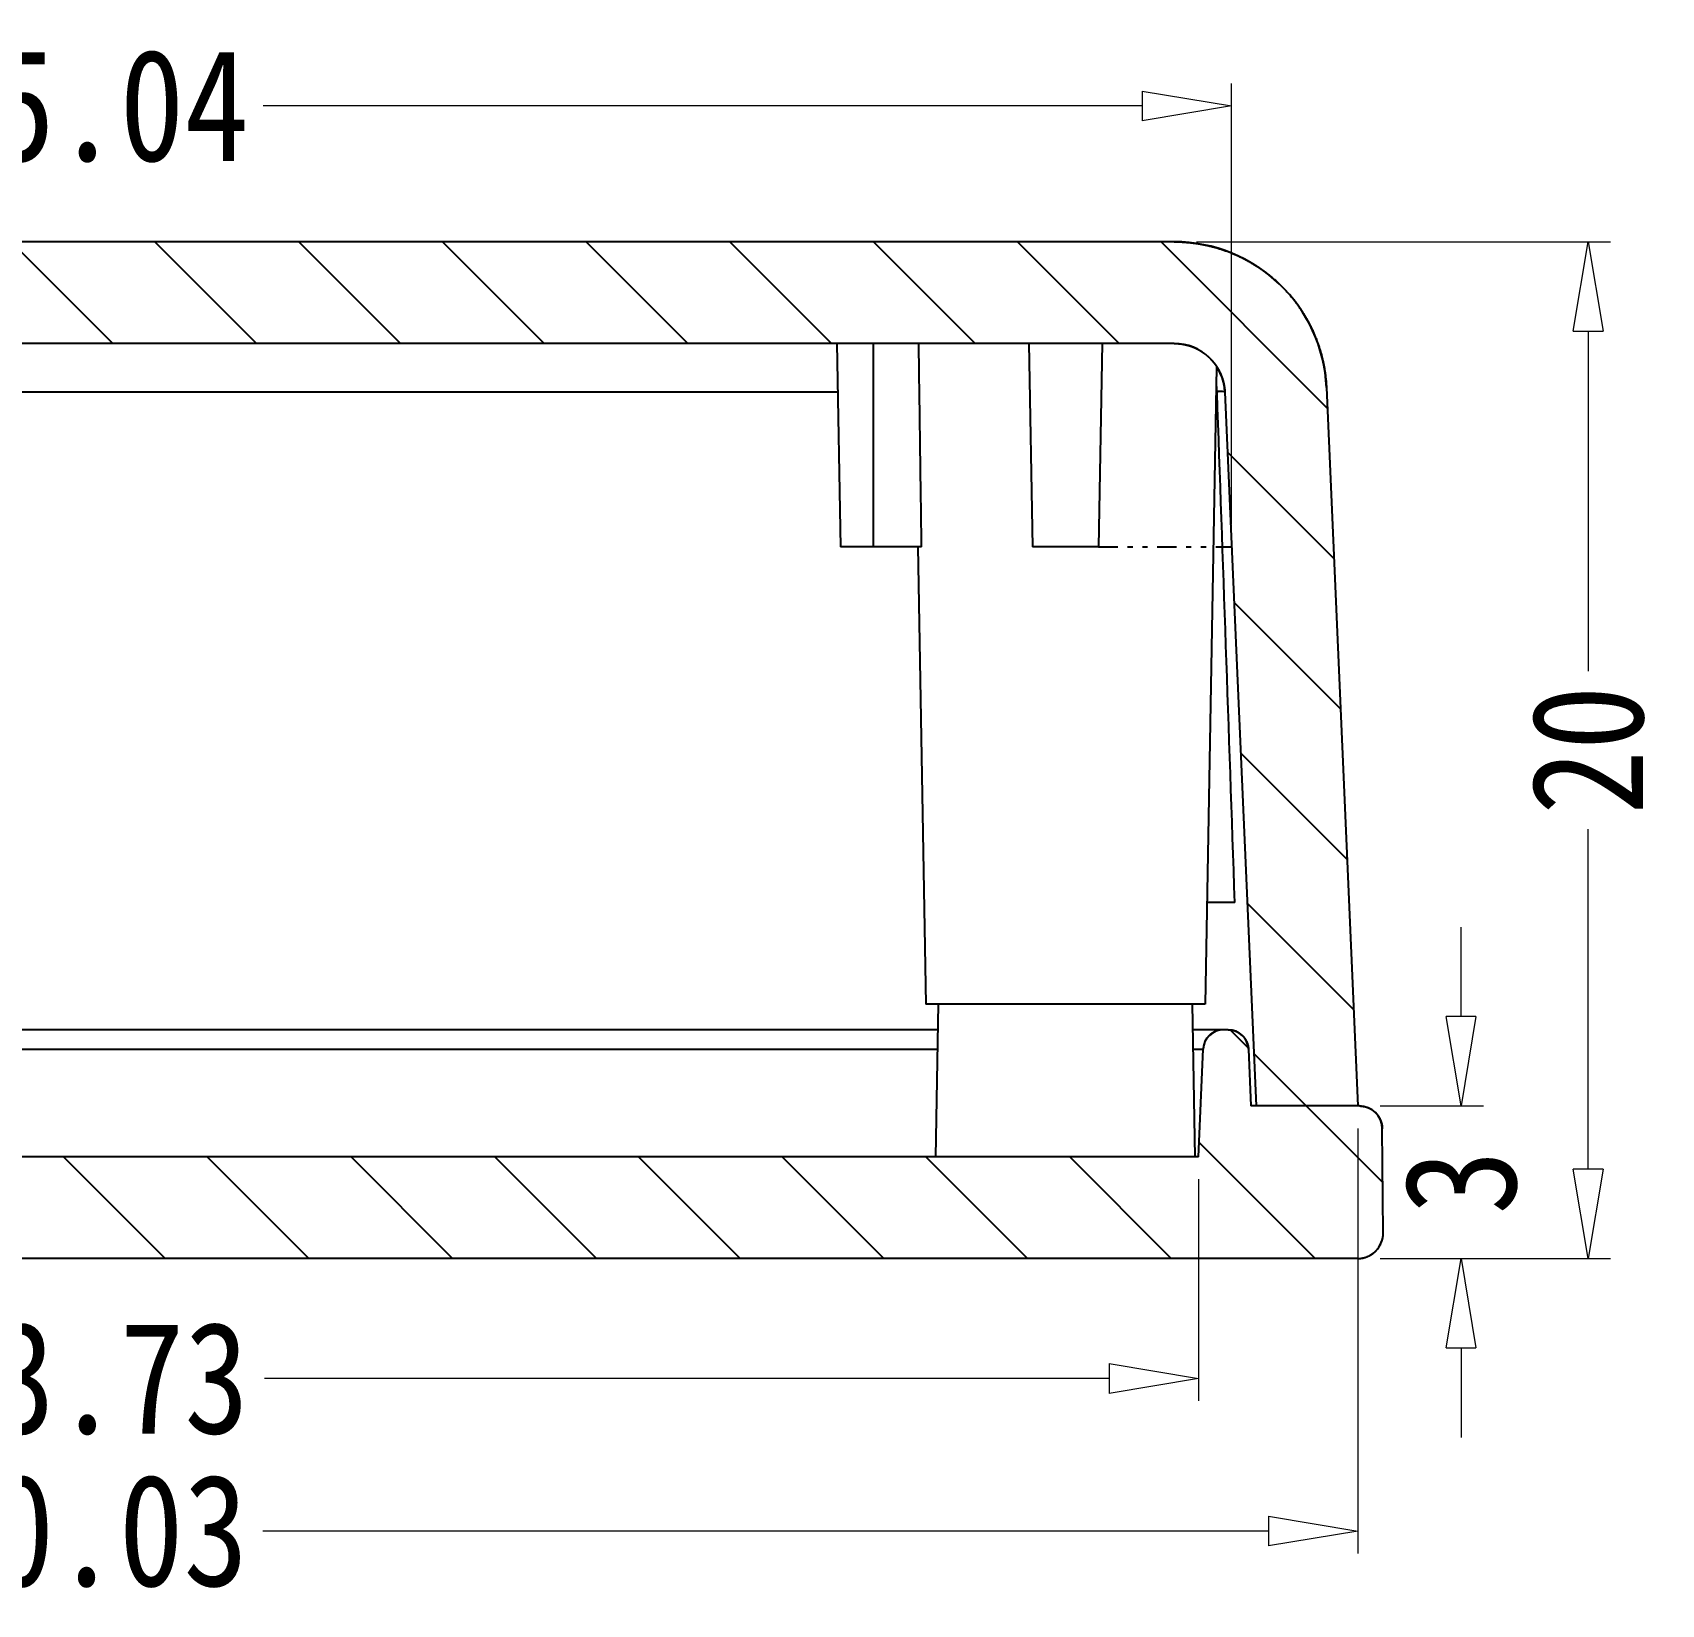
# Model space of a CAD drawing. Header units: millimetres. Extents: x 615 to 1788, y -1993 to 457.
# Drawn here: x 684.69 to 716.74, y 329.85 to 360.77 of the extents above; entities that cross this region are included whole.
import ezdxf

# ---------------------------------------------------------------- set-up
doc = ezdxf.new("R2010")
doc.units = ezdxf.units.MM
doc.linetypes.add('DIVIDE', pattern=[31.75, 12.7, -6.35, 0, -6.35, 0, -6.35])
doc.layers.add('dim', color=3, linetype='Continuous', lineweight=9)
doc.styles.add('FFS', font='SIMFANG.TTF', dxfattribs={"width": 0.85})
doc.dimstyles.new('YanXiu', dxfattribs={"dimtxt": 2.5, "dimasz": 2.2, "dimexe": 1, "dimexo": 0.6, "dimgap": 0.66, "dimtad": 0, "dimzin": 9, "dimdsep": 46, "dimtxsty": 'FFS', "dimblk": 'CLOSEDBLANK', "dimcen": 0, "dimclrd": 256, "dimclre": 131, "dimclrt": 42, "dimazin": 0, "dimtfac": 1, "dimtofl": 0, "dimtmove": 0, "dimatfit": 3, "dimldrblk": 'CLOSEDBLANK', "dimfxl": 1, "dimlwd": 5, "dimlwe": 5, "dimarcsym": 0})
pattern_1 = [(135, (1122.4932, -58.949), (-1.4142136, -1.4142136), [])]

# ---------------------------------------------------------------- blocks, each defined once
blk = doc.blocks.new('_ClosedBlank')
at = {"color": 0, "linetype": 'ByBlock', "lineweight": -2}
for p, q in [((-1, 0.167), (0, 0)), ((-1, 0.167), (-1, -0.167)), ((0, 0), (-1, -0.167))]:
    blk.add_line(p, q, dxfattribs=at)
blk = doc.blocks.new('*D80')
at = {"layer": 'Defpoints', "color": 0}
for p in [(710.766, 339.651, 0), (712.798, 339.651), (710.766, 336.651, 0)]:
    blk.add_point(p, dxfattribs=at)
at = {"layer": 'dim', "lineweight": 5}
for p, q in [((712.798, 341.411), (712.798, 343.171)), ((712.798, 334.891), (712.798, 333.131))]:
    blk.add_line(p, q, dxfattribs=at)
at = {"layer": 'dim', "color": 131, "lineweight": 5}
for p, q in [((711.206, 339.651), (713.237, 339.651)), ((711.206, 336.651), (713.237, 336.651))]:
    blk.add_line(p, q, dxfattribs=at)
at = {"layer": 'dim', "lineweight": 5, "xscale": 1.76, "yscale": 1.76, "zscale": 1.76}
for p, rotation in [((712.798, 339.651), 270), ((712.798, 336.651), 90)]:
    blk.add_blockref('_ClosedBlank', p, dxfattribs=dict(at, rotation=rotation))
at = {"layer": 'dim', "color": 42, "insert": (712.798, 338.151), "char_height": 2.2, "attachment_point": 5, "rotation": 90, "style": 'FFS'}
blk.add_mtext('3', dxfattribs=at)
blk = doc.blocks.new('*D81')
at = {"layer": 'Defpoints', "color": 0}
for p in [(707.152, 356.651, 0), (715.298, 356.651), (710.766, 336.651, 0)]:
    blk.add_point(p, dxfattribs=at)
at = {"layer": 'dim', "color": 131, "lineweight": 5}
for p, q in [((707.592, 356.651), (715.737, 356.651)), ((711.206, 336.651), (715.737, 336.651))]:
    blk.add_line(p, q, dxfattribs=at)
at = {"layer": 'dim', "lineweight": 5}
for p, q in [((715.298, 354.891), (715.298, 348.208)), ((715.298, 338.411), (715.298, 345.094))]:
    blk.add_line(p, q, dxfattribs=at)
at = {"layer": 'dim', "lineweight": 5, "xscale": 1.76, "yscale": 1.76, "zscale": 1.76}
for p, rotation in [((715.298, 356.651), 90), ((715.298, 336.651), 270)]:
    blk.add_blockref('_ClosedBlank', p, dxfattribs=dict(at, rotation=rotation))
at = {"layer": 'dim', "color": 42, "insert": (715.298, 346.651), "char_height": 2.2, "attachment_point": 5, "rotation": 90, "style": 'FFS'}
blk.add_mtext('20', dxfattribs=at)
blk = doc.blocks.new('*D84')
at = {"layer": 'Defpoints', "color": 0}
for p in [(663.901, 338.651, 0), (707.631, 338.651, 0), (707.631, 334.29)]:
    blk.add_point(p, dxfattribs=at)
at = {"layer": 'dim', "color": 131, "lineweight": 5}
for p, q in [((663.901, 338.211), (663.901, 333.85)), ((707.631, 338.211), (707.631, 333.85))]:
    blk.add_line(p, q, dxfattribs=at)
at = {"layer": 'dim', "lineweight": 5}
for p, q in [((665.661, 334.29), (682.279, 334.29)), ((705.871, 334.29), (689.254, 334.29))]:
    blk.add_line(p, q, dxfattribs=at)
at = {"layer": 'dim', "lineweight": 5, "xscale": 1.76, "yscale": 1.76, "zscale": 1.76, "rotation": 180}
blk.add_blockref('_ClosedBlank', (663.901, 334.29), dxfattribs=at)
at = {"layer": 'dim', "lineweight": 5, "xscale": 1.76, "yscale": 1.76, "zscale": 1.76}
blk.add_blockref('_ClosedBlank', (707.631, 334.29), dxfattribs=at)
at = {"layer": 'dim', "color": 42, "insert": (685.766, 334.29), "char_height": 2.2, "attachment_point": 5, "style": 'FFS'}
blk.add_mtext('43.73', dxfattribs=at)
blk = doc.blocks.new('*D85')
at = {"layer": 'Defpoints', "color": 0}
for p in [(660.734, 339.651, 0), (710.766, 339.651, 0), (710.766, 331.29)]:
    blk.add_point(p, dxfattribs=at)
at = {"layer": 'dim', "color": 131, "lineweight": 5}
for p, q in [((660.734, 339.211), (660.734, 330.85)), ((710.766, 339.211), (710.766, 330.85))]:
    blk.add_line(p, q, dxfattribs=at)
at = {"layer": 'dim', "lineweight": 5}
for p, q in [((662.494, 331.29), (682.283, 331.29)), ((709.006, 331.29), (689.217, 331.29))]:
    blk.add_line(p, q, dxfattribs=at)
at = {"layer": 'dim', "lineweight": 5, "xscale": 1.76, "yscale": 1.76, "zscale": 1.76, "rotation": 180}
blk.add_blockref('_ClosedBlank', (660.734, 331.29), dxfattribs=at)
at = {"layer": 'dim', "lineweight": 5, "xscale": 1.76, "yscale": 1.76, "zscale": 1.76}
blk.add_blockref('_ClosedBlank', (710.766, 331.29), dxfattribs=at)
at = {"layer": 'dim', "color": 42, "insert": (685.75, 331.29), "char_height": 2.2, "attachment_point": 5, "style": 'FFS'}
blk.add_mtext('50.03', dxfattribs=at)
blk = doc.blocks.new('*D88')
at = {"layer": 'Defpoints', "color": 0}
for p in [(708.284, 359.323), (663.248, 350.651, 0), (708.284, 350.651, 0)]:
    blk.add_point(p, dxfattribs=at)
at = {"layer": 'dim', "color": 131, "lineweight": 5}
for p, q in [((663.248, 351.091), (663.248, 359.763)), ((708.284, 351.091), (708.284, 359.763))]:
    blk.add_line(p, q, dxfattribs=at)
at = {"layer": 'dim', "lineweight": 5}
for p, q in [((665.008, 359.323), (682.304, 359.323)), ((706.524, 359.323), (689.228, 359.323))]:
    blk.add_line(p, q, dxfattribs=at)
at = {"layer": 'dim', "lineweight": 5, "xscale": 1.76, "yscale": 1.76, "zscale": 1.76, "rotation": 180}
blk.add_blockref('_ClosedBlank', (663.248, 359.323), dxfattribs=at)
at = {"layer": 'dim', "lineweight": 5, "xscale": 1.76, "yscale": 1.76, "zscale": 1.76}
blk.add_blockref('_ClosedBlank', (708.284, 359.323), dxfattribs=at)
at = {"layer": 'dim', "color": 42, "insert": (685.766, 359.323), "char_height": 2.2, "attachment_point": 5, "style": 'FFS'}
blk.add_mtext('45.04', dxfattribs=at)

msp = doc.modelspace()

# ---------------------------------------------------------------- hatches: boundary and pattern name
at = {"linetype": 'Continuous'}
h = msp.add_hatch(dxfattribs=at)
h.set_pattern_fill('DEFAULT__4', color=40, scale=2, angle=135, style=0, pattern_type=0)
h.set_pattern_definition(pattern_1)
edge = h.paths.add_edge_path()
edge.add_line((710.766, 339.651), (708.764, 339.651))
edge.add_line((708.151, 353.695), (708.764, 339.651))
edge.add_spline(control_points=[(707.152, 354.651), (707.718, 354.651), (708.127, 354.26), (708.151, 353.695)], knot_values=[0, 0, 0, 0, 1, 1, 1, 1], weights=[1, 0.814909, 0.814909, 1], degree=3, periodic=0)
edge.add_line((707.152, 354.651), (664.38, 354.651))
edge.add_spline(control_points=[(664.38, 354.651), (663.815, 354.651), (663.406, 354.26), (663.381, 353.695)], knot_values=[0, 0, 0, 0, 1, 1, 1, 1], weights=[1, 0.814909, 0.814909, 1], degree=3, periodic=0)
edge.add_line((663.381, 353.695), (662.768, 339.651))
edge.add_line((662.768, 339.651), (660.766, 339.651))
edge.add_line((661.383, 353.782), (660.766, 339.651))
edge.add_spline(control_points=[(664.38, 356.651), (662.683, 356.651), (661.457, 355.477), (661.383, 353.782)], knot_values=[0, 0, 0, 0, 1, 1, 1, 1], weights=[1, 0.814909, 0.814909, 1], degree=3, periodic=0)
edge.add_line((707.152, 356.651), (664.38, 356.651))
edge.add_spline(control_points=[(707.152, 356.651), (708.849, 356.651), (710.075, 355.477), (710.149, 353.782)], knot_values=[0, 0, 0, 0, 1, 1, 1, 1], weights=[1, 0.814909, 0.814909, 1], degree=3, periodic=0)
edge.add_line((710.149, 353.782), (710.766, 339.651))
h = msp.add_hatch(dxfattribs=at)
h.set_pattern_fill('DEFAULT__3', color=40, scale=2, angle=135, style=0, pattern_type=0)
h.set_pattern_definition(pattern_1)
edge = h.paths.add_edge_path()
edge.add_line((710.798, 339.651), (708.664, 339.651))
edge.add_spline(control_points=[(710.798, 339.651), (711.06, 339.651), (711.246, 339.467), (711.248, 339.205)], knot_values=[0, 0, 0, 0, 1, 1, 1, 1], weights=[1, 0.80679, 0.80679, 1], degree=3, periodic=0)
edge.add_line((711.266, 337.155), (711.248, 339.205))
edge.add_spline(control_points=[(710.766, 336.651), (711.061, 336.651), (711.269, 336.86), (711.266, 337.155)], knot_values=[0, 0, 0, 0, 1, 1, 1, 1], weights=[1, 0.802676, 0.802676, 1], degree=3, periodic=0)
edge.add_line((710.766, 336.651), (660.766, 336.651))
edge.add_spline(control_points=[(660.766, 336.651), (660.471, 336.651), (660.264, 336.86), (660.266, 337.155)], knot_values=[0, 0, 0, 0, 1, 1, 1, 1], weights=[1, 0.802676, 0.802676, 1], degree=3, periodic=0)
edge.add_line((660.266, 337.155), (660.284, 339.205))
edge.add_spline(control_points=[(660.734, 339.651), (660.472, 339.651), (660.286, 339.467), (660.284, 339.205)], knot_values=[0, 0, 0, 0, 1, 1, 1, 1], weights=[1, 0.80679, 0.80679, 1], degree=3, periodic=0)
edge.add_line((662.868, 339.651), (660.734, 339.651))
edge.add_line((662.917, 340.768), (662.868, 339.651))
edge.add_spline(control_points=[(663.317, 341.151), (663.09, 341.151), (662.927, 340.995), (662.917, 340.768)], knot_values=[0, 0, 0, 0, 1, 1, 1, 1], weights=[1, 0.814909, 0.814909, 1], degree=3, periodic=0)
edge.add_line((663.409, 341.151), (663.317, 341.151))
edge.add_spline(control_points=[(663.409, 341.151), (663.635, 341.151), (663.799, 340.995), (663.809, 340.768)], knot_values=[0, 0, 0, 0, 1, 1, 1, 1], weights=[1, 0.814909, 0.814909, 1], degree=3, periodic=0)
edge.add_line((663.901, 338.651), (663.809, 340.768))
edge.add_line((707.631, 338.651), (663.901, 338.651))
edge.add_line((707.631, 338.651), (707.724, 340.768))
edge.add_spline(control_points=[(708.123, 341.151), (707.897, 341.151), (707.734, 340.995), (707.724, 340.768)], knot_values=[0, 0, 0, 0, 1, 1, 1, 1], weights=[1, 0.814909, 0.814909, 1], degree=3, periodic=0)
edge.add_line((708.216, 341.151), (708.123, 341.151))
edge.add_spline(control_points=[(708.216, 341.151), (708.442, 341.151), (708.606, 340.995), (708.615, 340.768)], knot_values=[0, 0, 0, 0, 1, 1, 1, 1], weights=[1, 0.814909, 0.814909, 1], degree=3, periodic=0)
edge.add_line((708.615, 340.768), (708.664, 339.651))

# ---------------------------------------------------------------- linework, layer by layer
at = {"color": 7, "linetype": 'Continuous'}
for p, q in [((707.152, 356.651, 0), (664.38, 356.651, 0)), ((707.152, 356.651, 0), (664.38, 356.651, 0)), ((707.152, 354.651, 0), (664.38, 354.651, 0)), ((707.152, 354.651, 0), (664.38, 354.651, 0)), ((700.516, 354.651, 0), (700.586, 350.651, 0)), ((701.236, 350.651, 0), (701.236, 354.651, 0)), ((704.296, 354.651, 0), (704.366, 350.651, 0)), ((705.736, 354.651, 0), (705.666, 350.651, 0)), ((707.985, 354.188, 0), (707.766, 341.651, 0)), ((700.533, 353.695, 0), (668.569, 353.695, 0)), ((707.997, 353.709, 0), (707.998, 353.689, 0)), ((708.151, 353.695, 0), (708.764, 339.651, 0)), ((708.151, 353.695, 0), (708.764, 339.651, 0)), ((710.149, 353.782, 0), (710.766, 339.651, 0)), ((710.149, 353.782, 0), (710.766, 339.651, 0)), ((702.183, 350.651, 0), (700.586, 350.651, 0)), ((702.109, 350.651, 0), (702.266, 341.651, 0)), ((705.666, 350.651, 0), (704.366, 350.651, 0)), ((708.346, 343.651, 0), (707.801, 343.651, 0)), ((707.766, 341.651, 0), (702.266, 341.651, 0)), ((702.464, 338.651, 0), (702.516, 341.651, 0)), ((707.569, 338.651, 0), (707.516, 341.651, 0)), ((702.508, 341.151, 0), (663.317, 341.151, 0)), ((708.216, 341.151, 0), (707.525, 341.151, 0)), ((708.216, 341.151, 0), (708.123, 341.151, 0)), ((663.809, 340.768, 0), (702.501, 340.768, 0)), ((707.532, 340.768, 0), (707.724, 340.768, 0)), ((707.631, 338.651, 0), (707.724, 340.768, 0)), ((707.631, 338.651, 0), (707.724, 340.768, 0)), ((708.615, 340.768, 0), (708.664, 339.651, 0)), ((708.615, 340.768, 0), (708.664, 339.651, 0)), ((710.798, 339.651, 0), (708.664, 339.651, 0)), ((710.798, 339.651, 0), (708.664, 339.651, 0)), ((710.766, 339.651, 0), (708.764, 339.651, 0)), ((711.266, 337.155, 0), (711.248, 339.205, 0)), ((711.266, 337.155, 0), (711.248, 339.205, 0)), ((707.631, 338.651, 0), (663.901, 338.651, 0)), ((707.631, 338.651, 0), (663.901, 338.651, 0)), ((710.766, 336.651, 0), (660.766, 336.651, 0)), ((710.766, 336.651, 0), (660.766, 336.651, 0))]:
    msp.add_line(p, q, dxfattribs=at)
at = {"color": 2, "linetype": 'DIVIDE', "ltscale": 0.03}
msp.add_line((705.666, 350.651, 0), (708.284, 350.651, 0), dxfattribs=at)
at = {"color": 7, "linetype": 'Continuous'}
for centre, radius, start, end in [((707.152, 353.651, 0), 3, 2.5, 90), ((707.152, 353.651, 0), 1, 2.5, 90), ((706.685, 353.663, 0), 1.313, 2.0166, 8.4647), ((708.123, 340.751, 0), 0.4, 90, 177.5), ((708.216, 340.751, 0), 0.4, 2.5, 90), ((710.798, 339.201, 0), 0.45, 0.5, 90), ((710.766, 337.151, 0), 0.5, 270, 0.5)]:
    msp.add_arc(centre, radius, start, end, dxfattribs=at)
msp.add_ellipse((707.859, 326.006, 0), major_axis=(-2.692, 85.935), ratio=0.012354, start_param=-1.364383, end_param=-1.243193, dxfattribs=at)
for points, start_tangent, end_tangent in [([(707.152, 356.651, 0), (707.185, 356.651, 0), (707.217, 356.65, 0), (707.25, 356.649, 0), (707.283, 356.648, 0), (707.316, 356.647, 0), (707.349, 356.645, 0), (707.382, 356.642, 0), (707.416, 356.639, 0), (707.449, 356.636, 0), (707.483, 356.633, 0), (707.516, 356.629, 0), (707.55, 356.625, 0), (707.584, 356.62, 0), (707.617, 356.615, 0), (707.651, 356.609, 0), (707.685, 356.603, 0), (707.719, 356.597, 0), (707.753, 356.59, 0), (707.787, 356.583, 0), (707.821, 356.575, 0), (707.855, 356.567, 0), (707.89, 356.559, 0), (707.924, 356.55, 0), (707.958, 356.541, 0), (707.992, 356.531, 0), (708.026, 356.521, 0), (708.06, 356.51, 0), (708.094, 356.499, 0), (708.128, 356.488, 0), (708.162, 356.476, 0), (708.196, 356.464, 0), (708.23, 356.451, 0), (708.263, 356.438, 0), (708.297, 356.424, 0), (708.331, 356.41, 0), (708.364, 356.395, 0), (708.397, 356.38, 0), (708.431, 356.365, 0), (708.464, 356.349, 0), (708.497, 356.333, 0), (708.529, 356.316, 0), (708.562, 356.299, 0), (708.595, 356.281, 0), (708.627, 356.263, 0), (708.659, 356.245, 0), (708.691, 356.226, 0), (708.723, 356.207, 0), (708.755, 356.187, 0), (708.786, 356.167, 0), (708.817, 356.147, 0), (708.848, 356.126, 0), (708.879, 356.104, 0), (708.909, 356.082, 0), (708.94, 356.06, 0), (708.97, 356.038, 0), (708.999, 356.015, 0), (709.029, 355.992, 0), (709.058, 355.968, 0), (709.087, 355.944, 0), (709.115, 355.919, 0), (709.144, 355.895, 0), (709.172, 355.869, 0), (709.199, 355.844, 0), (709.227, 355.818, 0), (709.254, 355.792, 0), (709.28, 355.765, 0), (709.307, 355.738, 0), (709.333, 355.711, 0), (709.358, 355.684, 0), (709.384, 355.656, 0), (709.409, 355.628, 0), (709.433, 355.599, 0), (709.457, 355.571, 0), (709.481, 355.542, 0), (709.505, 355.513, 0), (709.528, 355.483, 0), (709.55, 355.453, 0), (709.573, 355.423, 0), (709.595, 355.393, 0), (709.616, 355.363, 0), (709.637, 355.332, 0), (709.658, 355.301, 0), (709.678, 355.27, 0), (709.698, 355.238, 0), (709.717, 355.207, 0), (709.736, 355.175, 0), (709.755, 355.143, 0), (709.773, 355.111, 0), (709.791, 355.079, 0), (709.808, 355.047, 0), (709.825, 355.014, 0), (709.841, 354.981, 0), (709.857, 354.949, 0), (709.873, 354.916, 0), (709.888, 354.883, 0), (709.902, 354.85, 0), (709.917, 354.816, 0), (709.93, 354.783, 0), (709.944, 354.75, 0), (709.957, 354.716, 0), (709.969, 354.683, 0), (709.981, 354.649, 0), (709.993, 354.616, 0), (710.004, 354.582, 0), (710.015, 354.548, 0), (710.025, 354.515, 0), (710.035, 354.481, 0), (710.045, 354.447, 0), (710.054, 354.413, 0), (710.062, 354.38, 0), (710.071, 354.346, 0), (710.078, 354.312, 0), (710.086, 354.279, 0), (710.093, 354.245, 0), (710.099, 354.211, 0), (710.106, 354.178, 0), (710.111, 354.144, 0), (710.117, 354.111, 0), (710.122, 354.078, 0), (710.126, 354.044, 0), (710.13, 354.011, 0), (710.134, 353.978, 0), (710.138, 353.945, 0), (710.141, 353.912, 0), (710.143, 353.88, 0), (710.146, 353.847, 0), (710.148, 353.814, 0), (710.149, 353.782, 0)], (1, 0), (0.043619, -0.999048)), ([(702.183, 350.651, 0), (702.164, 351.98, 0), (702.146, 353.313, 0), (702.128, 354.651, 0)], (-0.013903, 0.999903), (-0.013638, 0.999907)), ([(707.152, 354.651, 0), (707.163, 354.651, 0), (707.174, 354.651, 0), (707.185, 354.65, 0), (707.196, 354.65, 0), (707.207, 354.65, 0), (707.218, 354.649, 0), (707.229, 354.648, 0), (707.24, 354.647, 0), (707.251, 354.646, 0), (707.262, 354.645, 0), (707.273, 354.644, 0), (707.285, 354.642, 0), (707.296, 354.641, 0), (707.307, 354.639, 0), (707.319, 354.637, 0), (707.33, 354.635, 0), (707.341, 354.633, 0), (707.353, 354.631, 0), (707.364, 354.628, 0), (707.375, 354.626, 0), (707.387, 354.623, 0), (707.398, 354.62, 0), (707.409, 354.617, 0), (707.421, 354.614, 0), (707.432, 354.611, 0), (707.443, 354.608, 0), (707.455, 354.604, 0), (707.466, 354.6, 0), (707.477, 354.597, 0), (707.489, 354.593, 0), (707.5, 354.589, 0), (707.511, 354.584, 0), (707.523, 354.58, 0), (707.534, 354.575, 0), (707.545, 354.571, 0), (707.556, 354.566, 0), (707.567, 354.561, 0), (707.578, 354.556, 0), (707.589, 354.55, 0), (707.6, 354.545, 0), (707.611, 354.539, 0), (707.622, 354.534, 0), (707.633, 354.528, 0), (707.644, 354.522, 0), (707.655, 354.516, 0), (707.665, 354.509, 0), (707.676, 354.503, 0), (707.686, 354.496, 0), (707.697, 354.49, 0), (707.707, 354.483, 0), (707.718, 354.476, 0), (707.728, 354.469, 0), (707.738, 354.461, 0), (707.748, 354.454, 0), (707.758, 354.447, 0), (707.768, 354.439, 0), (707.778, 354.431, 0), (707.787, 354.423, 0), (707.797, 354.415, 0), (707.807, 354.407, 0), (707.816, 354.399, 0), (707.825, 354.39, 0), (707.835, 354.382, 0), (707.844, 354.373, 0), (707.853, 354.365, 0), (707.862, 354.356, 0), (707.87, 354.347, 0), (707.879, 354.338, 0), (707.888, 354.329, 0), (707.896, 354.319, 0), (707.904, 354.31, 0), (707.913, 354.3, 0), (707.921, 354.291, 0), (707.929, 354.281, 0), (707.936, 354.272, 0), (707.944, 354.262, 0), (707.952, 354.252, 0), (707.959, 354.242, 0), (707.966, 354.232, 0), (707.973, 354.222, 0), (707.98, 354.211, 0), (707.987, 354.201, 0), (707.994, 354.191, 0), (708.001, 354.18, 0), (708.007, 354.17, 0), (708.014, 354.159, 0), (708.02, 354.148, 0), (708.026, 354.138, 0), (708.032, 354.127, 0), (708.037, 354.116, 0), (708.043, 354.105, 0), (708.048, 354.094, 0), (708.054, 354.084, 0), (708.059, 354.073, 0), (708.064, 354.062, 0), (708.069, 354.051, 0), (708.074, 354.039, 0), (708.078, 354.028, 0), (708.083, 354.017, 0), (708.087, 354.006, 0), (708.091, 353.995, 0), (708.095, 353.984, 0), (708.099, 353.973, 0), (708.103, 353.961, 0), (708.106, 353.95, 0), (708.11, 353.939, 0), (708.113, 353.928, 0), (708.116, 353.916, 0), (708.119, 353.905, 0), (708.122, 353.894, 0), (708.125, 353.883, 0), (708.128, 353.871, 0), (708.13, 353.86, 0), (708.132, 353.849, 0), (708.135, 353.838, 0), (708.137, 353.827, 0), (708.139, 353.815, 0), (708.14, 353.804, 0), (708.142, 353.793, 0), (708.144, 353.782, 0), (708.145, 353.771, 0), (708.146, 353.76, 0), (708.147, 353.749, 0), (708.148, 353.738, 0), (708.149, 353.727, 0), (708.15, 353.716, 0), (708.151, 353.705, 0), (708.151, 353.695, 0)], (1, 0), (0.043619, -0.999048)), ([(708.151, 353.695, 0), (708.134, 353.701, 0), (708.082, 353.706, 0), (707.997, 353.709, 0)], (-0.044784, 0.998997), (-0.999552, 0.029943)), ([(708.123, 341.151, 0), (708.119, 341.151, 0), (708.115, 341.151, 0), (708.11, 341.151, 0), (708.106, 341.151, 0), (708.102, 341.15, 0), (708.097, 341.15, 0), (708.093, 341.15, 0), (708.088, 341.149, 0), (708.084, 341.149, 0), (708.079, 341.149, 0), (708.075, 341.148, 0), (708.07, 341.147, 0), (708.066, 341.147, 0), (708.061, 341.146, 0), (708.057, 341.145, 0), (708.052, 341.145, 0), (708.048, 341.144, 0), (708.043, 341.143, 0), (708.039, 341.142, 0), (708.034, 341.141, 0), (708.03, 341.14, 0), (708.025, 341.139, 0), (708.021, 341.138, 0), (708.016, 341.136, 0), (708.011, 341.135, 0), (708.007, 341.134, 0), (708.002, 341.132, 0), (707.998, 341.131, 0), (707.993, 341.129, 0), (707.989, 341.128, 0), (707.984, 341.126, 0), (707.98, 341.124, 0), (707.975, 341.123, 0), (707.971, 341.121, 0), (707.966, 341.119, 0), (707.962, 341.117, 0), (707.957, 341.115, 0), (707.953, 341.113, 0), (707.949, 341.111, 0), (707.944, 341.109, 0), (707.94, 341.106, 0), (707.935, 341.104, 0), (707.931, 341.102, 0), (707.927, 341.099, 0), (707.923, 341.097, 0), (707.918, 341.094, 0), (707.914, 341.092, 0), (707.91, 341.089, 0), (707.906, 341.086, 0), (707.901, 341.084, 0), (707.897, 341.081, 0), (707.893, 341.078, 0), (707.889, 341.075, 0), (707.885, 341.072, 0), (707.881, 341.069, 0), (707.877, 341.066, 0), (707.873, 341.063, 0), (707.869, 341.06, 0), (707.865, 341.057, 0), (707.862, 341.053, 0), (707.858, 341.05, 0), (707.854, 341.047, 0), (707.85, 341.043, 0), (707.847, 341.04, 0), (707.843, 341.036, 0), (707.84, 341.033, 0), (707.836, 341.029, 0), (707.833, 341.026, 0), (707.829, 341.022, 0), (707.826, 341.018, 0), (707.823, 341.015, 0), (707.819, 341.011, 0), (707.816, 341.007, 0), (707.813, 341.003, 0), (707.81, 340.999, 0), (707.807, 340.995, 0), (707.804, 340.991, 0), (707.801, 340.987, 0), (707.798, 340.983, 0), (707.795, 340.979, 0), (707.792, 340.975, 0), (707.789, 340.971, 0), (707.787, 340.967, 0), (707.784, 340.963, 0), (707.781, 340.958, 0), (707.779, 340.954, 0), (707.776, 340.95, 0), (707.774, 340.946, 0), (707.772, 340.941, 0), (707.769, 340.937, 0), (707.767, 340.933, 0), (707.765, 340.928, 0), (707.763, 340.924, 0), (707.761, 340.92, 0), (707.759, 340.915, 0), (707.757, 340.911, 0), (707.755, 340.906, 0), (707.753, 340.902, 0), (707.751, 340.897, 0), (707.75, 340.893, 0), (707.748, 340.889, 0), (707.746, 340.884, 0), (707.745, 340.88, 0), (707.743, 340.875, 0), (707.742, 340.871, 0), (707.74, 340.866, 0), (707.739, 340.862, 0), (707.738, 340.857, 0), (707.737, 340.853, 0), (707.735, 340.848, 0), (707.734, 340.844, 0), (707.733, 340.839, 0), (707.732, 340.835, 0), (707.731, 340.83, 0), (707.73, 340.826, 0), (707.73, 340.821, 0), (707.729, 340.817, 0), (707.728, 340.812, 0), (707.728, 340.808, 0), (707.727, 340.803, 0), (707.726, 340.799, 0), (707.726, 340.795, 0), (707.725, 340.79, 0), (707.725, 340.786, 0), (707.725, 340.781, 0), (707.724, 340.777, 0), (707.724, 340.773, 0), (707.724, 340.768, 0)], (-1, 0), (-0.043619, -0.999048)), ([(708.216, 341.151, 0), (708.22, 341.151, 0), (708.225, 341.151, 0), (708.229, 341.151, 0), (708.233, 341.151, 0), (708.238, 341.15, 0), (708.242, 341.15, 0), (708.247, 341.15, 0), (708.251, 341.149, 0), (708.255, 341.149, 0), (708.26, 341.149, 0), (708.264, 341.148, 0), (708.269, 341.147, 0), (708.273, 341.147, 0), (708.278, 341.146, 0), (708.282, 341.145, 0), (708.287, 341.145, 0), (708.291, 341.144, 0), (708.296, 341.143, 0), (708.301, 341.142, 0), (708.305, 341.141, 0), (708.31, 341.14, 0), (708.314, 341.139, 0), (708.319, 341.138, 0), (708.323, 341.136, 0), (708.328, 341.135, 0), (708.332, 341.134, 0), (708.337, 341.132, 0), (708.341, 341.131, 0), (708.346, 341.129, 0), (708.351, 341.128, 0), (708.355, 341.126, 0), (708.36, 341.124, 0), (708.364, 341.123, 0), (708.369, 341.121, 0), (708.373, 341.119, 0), (708.377, 341.117, 0), (708.382, 341.115, 0), (708.386, 341.113, 0), (708.391, 341.111, 0), (708.395, 341.109, 0), (708.4, 341.106, 0), (708.404, 341.104, 0), (708.408, 341.102, 0), (708.413, 341.099, 0), (708.417, 341.097, 0), (708.421, 341.094, 0), (708.425, 341.092, 0), (708.43, 341.089, 0), (708.434, 341.086, 0), (708.438, 341.084, 0), (708.442, 341.081, 0), (708.446, 341.078, 0), (708.45, 341.075, 0), (708.454, 341.072, 0), (708.458, 341.069, 0), (708.462, 341.066, 0), (708.466, 341.063, 0), (708.47, 341.06, 0), (708.474, 341.057, 0), (708.478, 341.053, 0), (708.481, 341.05, 0), (708.485, 341.047, 0), (708.489, 341.043, 0), (708.492, 341.04, 0), (708.496, 341.036, 0), (708.5, 341.033, 0), (708.503, 341.029, 0), (708.507, 341.026, 0), (708.51, 341.022, 0), (708.513, 341.018, 0), (708.517, 341.015, 0), (708.52, 341.011, 0), (708.523, 341.007, 0), (708.526, 341.003, 0), (708.53, 340.999, 0), (708.533, 340.995, 0), (708.536, 340.991, 0), (708.539, 340.987, 0), (708.542, 340.983, 0), (708.544, 340.979, 0), (708.547, 340.975, 0), (708.55, 340.971, 0), (708.553, 340.967, 0), (708.555, 340.963, 0), (708.558, 340.958, 0), (708.56, 340.954, 0), (708.563, 340.95, 0), (708.565, 340.946, 0), (708.568, 340.941, 0), (708.57, 340.937, 0), (708.572, 340.933, 0), (708.574, 340.928, 0), (708.577, 340.924, 0), (708.579, 340.92, 0), (708.581, 340.915, 0), (708.583, 340.911, 0), (708.584, 340.906, 0), (708.586, 340.902, 0), (708.588, 340.897, 0), (708.59, 340.893, 0), (708.591, 340.889, 0), (708.593, 340.884, 0), (708.595, 340.88, 0), (708.596, 340.875, 0), (708.598, 340.871, 0), (708.599, 340.866, 0), (708.6, 340.862, 0), (708.602, 340.857, 0), (708.603, 340.853, 0), (708.604, 340.848, 0), (708.605, 340.844, 0), (708.606, 340.839, 0), (708.607, 340.835, 0), (708.608, 340.83, 0), (708.609, 340.826, 0), (708.61, 340.821, 0), (708.61, 340.817, 0), (708.611, 340.812, 0), (708.612, 340.808, 0), (708.612, 340.803, 0), (708.613, 340.799, 0), (708.613, 340.795, 0), (708.614, 340.79, 0), (708.614, 340.786, 0), (708.615, 340.781, 0), (708.615, 340.777, 0), (708.615, 340.773, 0), (708.615, 340.768, 0)], (1, 0), (0.043619, -0.999048)), ([(710.798, 339.651, 0), (710.803, 339.651, 0), (710.808, 339.651, 0), (710.813, 339.651, 0), (710.818, 339.651, 0), (710.823, 339.65, 0), (710.828, 339.65, 0), (710.834, 339.65, 0), (710.839, 339.649, 0), (710.844, 339.649, 0), (710.849, 339.648, 0), (710.854, 339.648, 0), (710.859, 339.647, 0), (710.864, 339.646, 0), (710.87, 339.645, 0), (710.875, 339.644, 0), (710.88, 339.644, 0), (710.885, 339.643, 0), (710.89, 339.642, 0), (710.896, 339.64, 0), (710.901, 339.639, 0), (710.906, 339.638, 0), (710.911, 339.637, 0), (710.916, 339.635, 0), (710.922, 339.634, 0), (710.927, 339.632, 0), (710.932, 339.631, 0), (710.937, 339.629, 0), (710.943, 339.627, 0), (710.948, 339.626, 0), (710.953, 339.624, 0), (710.958, 339.622, 0), (710.963, 339.62, 0), (710.968, 339.618, 0), (710.974, 339.616, 0), (710.979, 339.613, 0), (710.984, 339.611, 0), (710.989, 339.609, 0), (710.994, 339.606, 0), (710.999, 339.604, 0), (711.004, 339.601, 0), (711.009, 339.599, 0), (711.014, 339.596, 0), (711.019, 339.593, 0), (711.024, 339.59, 0), (711.029, 339.587, 0), (711.034, 339.585, 0), (711.039, 339.581, 0), (711.043, 339.578, 0), (711.048, 339.575, 0), (711.053, 339.572, 0), (711.058, 339.569, 0), (711.062, 339.565, 0), (711.067, 339.562, 0), (711.072, 339.559, 0), (711.076, 339.555, 0), (711.081, 339.551, 0), (711.085, 339.548, 0), (711.09, 339.544, 0), (711.094, 339.54, 0), (711.098, 339.536, 0), (711.103, 339.533, 0), (711.107, 339.529, 0), (711.111, 339.525, 0), (711.115, 339.521, 0), (711.119, 339.516, 0), (711.123, 339.512, 0), (711.127, 339.508, 0), (711.131, 339.504, 0), (711.135, 339.5, 0), (711.139, 339.495, 0), (711.143, 339.491, 0), (711.146, 339.486, 0), (711.15, 339.482, 0), (711.154, 339.477, 0), (711.157, 339.473, 0), (711.161, 339.468, 0), (711.164, 339.464, 0), (711.167, 339.459, 0), (711.17, 339.454, 0), (711.174, 339.449, 0), (711.177, 339.445, 0), (711.18, 339.44, 0), (711.183, 339.435, 0), (711.186, 339.43, 0), (711.189, 339.425, 0), (711.191, 339.42, 0), (711.194, 339.415, 0), (711.197, 339.41, 0), (711.199, 339.405, 0), (711.202, 339.4, 0), (711.204, 339.395, 0), (711.207, 339.39, 0), (711.209, 339.385, 0), (711.211, 339.38, 0), (711.214, 339.375, 0), (711.216, 339.369, 0), (711.218, 339.364, 0), (711.22, 339.359, 0), (711.222, 339.354, 0), (711.223, 339.349, 0), (711.225, 339.344, 0), (711.227, 339.338, 0), (711.229, 339.333, 0), (711.23, 339.328, 0), (711.232, 339.323, 0), (711.233, 339.318, 0), (711.234, 339.312, 0), (711.236, 339.307, 0), (711.237, 339.302, 0), (711.238, 339.297, 0), (711.239, 339.292, 0), (711.24, 339.286, 0), (711.241, 339.281, 0), (711.242, 339.276, 0), (711.243, 339.271, 0), (711.244, 339.266, 0), (711.244, 339.261, 0), (711.245, 339.255, 0), (711.246, 339.25, 0), (711.246, 339.245, 0), (711.247, 339.24, 0), (711.247, 339.235, 0), (711.247, 339.23, 0), (711.248, 339.225, 0), (711.248, 339.22, 0), (711.248, 339.215, 0), (711.248, 339.21, 0), (711.248, 339.205, 0)], (1, 0), (0.008727, -0.999962)), ([(710.766, 336.651, 0), (710.772, 336.651, 0), (710.777, 336.651, 0), (710.783, 336.651, 0), (710.789, 336.651, 0), (710.794, 336.652, 0), (710.8, 336.652, 0), (710.806, 336.653, 0), (710.811, 336.653, 0), (710.817, 336.654, 0), (710.823, 336.654, 0), (710.829, 336.655, 0), (710.834, 336.656, 0), (710.84, 336.656, 0), (710.846, 336.657, 0), (710.852, 336.658, 0), (710.858, 336.659, 0), (710.864, 336.661, 0), (710.869, 336.662, 0), (710.875, 336.663, 0), (710.881, 336.664, 0), (710.887, 336.666, 0), (710.893, 336.667, 0), (710.899, 336.669, 0), (710.905, 336.67, 0), (710.91, 336.672, 0), (710.916, 336.674, 0), (710.922, 336.676, 0), (710.928, 336.678, 0), (710.934, 336.68, 0), (710.94, 336.682, 0), (710.945, 336.684, 0), (710.951, 336.686, 0), (710.957, 336.689, 0), (710.963, 336.691, 0), (710.969, 336.694, 0), (710.974, 336.696, 0), (710.98, 336.699, 0), (710.986, 336.702, 0), (710.991, 336.705, 0), (710.997, 336.707, 0), (711.003, 336.71, 0), (711.008, 336.713, 0), (711.014, 336.717, 0), (711.019, 336.72, 0), (711.025, 336.723, 0), (711.03, 336.726, 0), (711.036, 336.73, 0), (711.041, 336.733, 0), (711.047, 336.737, 0), (711.052, 336.741, 0), (711.057, 336.744, 0), (711.062, 336.748, 0), (711.068, 336.752, 0), (711.073, 336.756, 0), (711.078, 336.76, 0), (711.083, 336.764, 0), (711.088, 336.768, 0), (711.093, 336.772, 0), (711.098, 336.777, 0), (711.103, 336.781, 0), (711.107, 336.785, 0), (711.112, 336.79, 0), (711.117, 336.794, 0), (711.121, 336.799, 0), (711.126, 336.804, 0), (711.13, 336.808, 0), (711.135, 336.813, 0), (711.139, 336.818, 0), (711.144, 336.823, 0), (711.148, 336.828, 0), (711.152, 336.833, 0), (711.156, 336.838, 0), (711.16, 336.843, 0), (711.164, 336.848, 0), (711.168, 336.853, 0), (711.172, 336.858, 0), (711.176, 336.864, 0), (711.179, 336.869, 0), (711.183, 336.874, 0), (711.186, 336.88, 0), (711.19, 336.885, 0), (711.193, 336.891, 0), (711.196, 336.896, 0), (711.2, 336.902, 0), (711.203, 336.907, 0), (711.206, 336.913, 0), (711.209, 336.918, 0), (711.212, 336.924, 0), (711.215, 336.93, 0), (711.217, 336.935, 0), (711.22, 336.941, 0), (711.223, 336.947, 0), (711.225, 336.953, 0), (711.228, 336.959, 0), (711.23, 336.964, 0), (711.232, 336.97, 0), (711.235, 336.976, 0), (711.237, 336.982, 0), (711.239, 336.988, 0), (711.241, 336.993, 0), (711.243, 336.999, 0), (711.245, 337.005, 0), (711.246, 337.011, 0), (711.248, 337.017, 0), (711.25, 337.023, 0), (711.251, 337.029, 0), (711.253, 337.035, 0), (711.254, 337.04, 0), (711.255, 337.046, 0), (711.256, 337.052, 0), (711.258, 337.058, 0), (711.259, 337.064, 0), (711.26, 337.07, 0), (711.261, 337.076, 0), (711.261, 337.081, 0), (711.262, 337.087, 0), (711.263, 337.093, 0), (711.264, 337.099, 0), (711.264, 337.104, 0), (711.265, 337.11, 0), (711.265, 337.116, 0), (711.265, 337.122, 0), (711.266, 337.127, 0), (711.266, 337.133, 0), (711.266, 337.139, 0), (711.266, 337.144, 0), (711.266, 337.15, 0), (711.266, 337.155, 0)], (1, 0), (-0.008727, 0.999962))]:
    msp.add_spline(points, degree=3, dxfattribs=dict(at, start_tangent=start_tangent, end_tangent=end_tangent))

# ---------------------------------------------------------------- dimensions: what is measured, and where the dimension line sits
at = {"layer": 'dim'}
dim = msp.add_linear_dim(base=(708.284, 359.323, 0), p1=(663.248, 350.651, 0), p2=(708.284, 350.651, 0), dimstyle='YanXiu', override={"dimtxt": 2.2, "dimasz": 1.76, "dimexe": 0.43978, "dimexo": 0.43978, "dimgap": 0.43978, "dimzin": 8}, dxfattribs=at)
dim.commit()
dim.dimension.update_dxf_attribs({"geometry": '*D88', "text_midpoint": (685.766, 359.323, 0)})
for base, p2, picture, middle in [((715.298, 356.651, 0), (707.152, 356.651, 0), '*D81', (715.298, 346.651, 0)), ((712.798, 339.651, 0), (710.766, 339.651, 0), '*D80', (712.798, 338.151, 0))]:
    dim = msp.add_linear_dim(base=base, p1=(710.766, 336.651, 0), p2=p2, angle=90, dimstyle='YanXiu', override={"dimtxt": 2.2, "dimasz": 1.76, "dimexe": 0.43978, "dimexo": 0.43978, "dimgap": 0.43978, "dimzin": 8}, dxfattribs=at)
    dim.commit()
    dim.dimension.update_dxf_attribs({"geometry": picture, "text_midpoint": middle})
for base, p1, p2, picture, middle in [((710.766, 331.29, 0), (660.734, 339.651, 0), (710.766, 339.651, 0), '*D85', (685.75, 331.29, 0)), ((707.631, 334.29, 0), (663.901, 338.651, 0), (707.631, 338.651, 0), '*D84', (685.766, 334.29, 0))]:
    dim = msp.add_linear_dim(base=base, p1=p1, p2=p2, dimstyle='YanXiu', override={"dimtxt": 2.2, "dimasz": 1.76, "dimexe": 0.43978, "dimexo": 0.43978, "dimgap": 0.43978, "dimzin": 8}, dxfattribs=at)
    dim.commit()
    dim.dimension.update_dxf_attribs({"geometry": picture, "text_midpoint": middle, "dimtype": 160})

doc.saveas('drawing.dxf')
